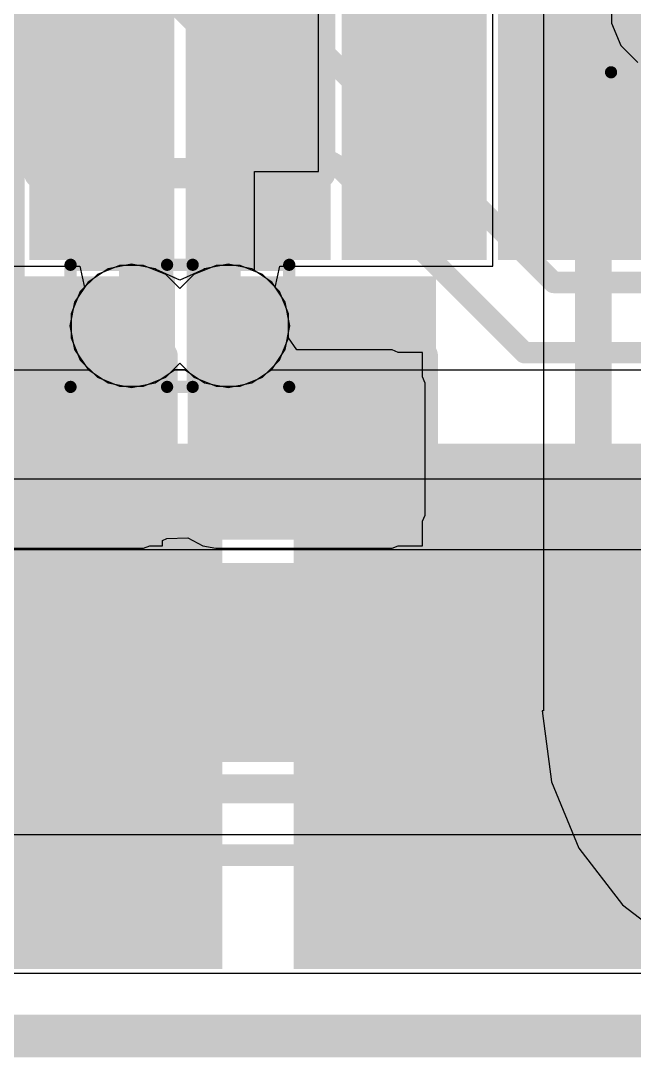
# Model space of a CAD drawing. Header units: inches. Extents: x -6 to 284, y -12 to 154.
# Drawn here: x 47.887 to 50.439, y -11.729 to -7.417 of the extents above; entities that cross this region are included whole.
import ezdxf

# ---------------------------------------------------------------- set-up
doc = ezdxf.new("R2010")
doc.units = ezdxf.units.IN
for name, color, linetype in [('Board Outline', 216, 'Continuous'), ('Bottom Layer', 5, 'Continuous'), ('Bottom Overlay', 54, 'Continuous'), ('Bottom Paste', 16, 'Continuous'), ('Bottom Solder', 6, 'Continuous'), ('Drill Drawing', 1, 'Continuous'), ('GND-1', 16, 'Continuous'), ('GND-2', 90, 'Continuous'), ('GND-3', 216, 'Continuous'), ('GND-4', 54, 'Continuous'), ('PWR-1', 156, 'Continuous'), ('PWR-2', 130, 'Continuous'), ('Signal L1', 76, 'Continuous'), ('Signal L2', 6, 'Continuous'), ('Top Layer', 1, 'Continuous'), ('Top Paste', 8, 'Continuous'), ('Top Solder', 216, 'Continuous'), ('Via Holes', 16, 'Continuous')]:
    doc.layers.add(name, color=color, linetype=linetype)

# ---------------------------------------------------------------- blocks, each defined once
blk = doc.blocks.new('0302_B_241')
at = {"layer": 'Bottom Layer'}
for points in [[(-0.4001, 0.45), (-0.1001, 0.45), (-0.1001, 0.15), (-0.4001, 0.15)], [(0.1001, 0.45), (0.4001, 0.45), (0.4001, 0.15), (0.1001, 0.15)], [(-0.4001, -0.15), (-0.1001, -0.15), (-0.1001, -0.45), (-0.4001, -0.45)], [(0.1001, -0.15), (0.4001, -0.15), (0.4001, -0.45), (0.1001, -0.45)]]:
    blk.add_hatch(color=5, dxfattribs=at).paths.add_polyline_path(points)
at = {"layer": 'Bottom Paste'}
for points in [[(-0.4001, 0.45), (-0.1001, 0.45), (-0.1001, 0.15), (-0.4001, 0.15)], [(0.1001, 0.45), (0.4001, 0.45), (0.4001, 0.15), (0.1001, 0.15)], [(-0.4001, -0.15), (-0.1001, -0.15), (-0.1001, -0.45), (-0.4001, -0.45)], [(0.1001, -0.15), (0.4001, -0.15), (0.4001, -0.45), (0.1001, -0.45)]]:
    blk.add_hatch(color=16, dxfattribs=at).paths.add_polyline_path(points)
at = {"layer": 'Bottom Solder'}
for points in [[(-0.4509, 0.5008), (-0.0493, 0.5008), (-0.0493, 0.0992), (-0.4509, 0.0992)], [(0.0493, 0.5008), (0.4509, 0.5008), (0.4509, 0.0992), (0.0493, 0.0992)], [(-0.4509, -0.0992), (-0.0493, -0.0992), (-0.0493, -0.5008), (-0.4509, -0.5008)], [(0.0493, -0.0992), (0.4509, -0.0992), (0.4509, -0.5008), (0.0493, -0.5008)]]:
    blk.add_hatch(color=6, dxfattribs=at).paths.add_polyline_path(points)
at = {"layer": 'Bottom Overlay'}
for points in [[(-0.5334, 0.5842, 0.127, 0.127, 0), (-0.5334, -0.5842, 0.127, 0.127, 0)], [(-0.5334, 0.5842, 0.127, 0.127, 0), (0.5334, 0.5842, 0.127, 0.127, 0)], [(0.5334, 0.5842, 0.127, 0.127, 0), (0.5334, -0.5842, 0.127, 0.127, 0)], [(0.7983, -0.2048, 0.127, 0.127, 0), (0.6713, -0.3318, 0.127, 0.127, 0)], [(0.7983, -0.2048, 0.127, 0.127, 0), (0.7983, -0.4588, 0.127, 0.127, 0)], [(0.6713, -0.3318, 0.127, 0.127, 0), (0.7983, -0.4588, 0.127, 0.127, 0)], [(-0.5334, -0.5842, 0.127, 0.127, 0), (0.5334, -0.5842, 0.127, 0.127, 0)]]:
    blk.add_lwpolyline(points, format="xyseb", dxfattribs=at)
for points in [[(-0.5651, 0.5842, 0.0635, 0.0635, 1), (-0.5016, 0.5842, 0.0635, 0.0635, 1)], [(-0.5651, 0.5842, 0.0635, 0.0635, 1), (-0.5016, 0.5842, 0.0635, 0.0635, 1)], [(0.5016, 0.5842, 0.0635, 0.0635, 1), (0.5651, 0.5842, 0.0635, 0.0635, 1)], [(0.5016, 0.5842, 0.0635, 0.0635, 1), (0.5651, 0.5842, 0.0635, 0.0635, 1)], [(0.7666, -0.2048, 0.0635, 0.0635, 1), (0.8301, -0.2048, 0.0635, 0.0635, 1)], [(0.7666, -0.2048, 0.0635, 0.0635, 1), (0.8301, -0.2048, 0.0635, 0.0635, 1)], [(0.6396, -0.3318, 0.0635, 0.0635, 1), (0.7031, -0.3318, 0.0635, 0.0635, 1)], [(0.6396, -0.3318, 0.0635, 0.0635, 1), (0.7031, -0.3318, 0.0635, 0.0635, 1)], [(0.7666, -0.4588, 0.0635, 0.0635, 1), (0.8301, -0.4588, 0.0635, 0.0635, 1)], [(0.7666, -0.4588, 0.0635, 0.0635, 1), (0.8301, -0.4588, 0.0635, 0.0635, 1)], [(-0.5651, -0.5842, 0.0635, 0.0635, 1), (-0.5016, -0.5842, 0.0635, 0.0635, 1)], [(-0.5651, -0.5842, 0.0635, 0.0635, 1), (-0.5016, -0.5842, 0.0635, 0.0635, 1)], [(0.5016, -0.5842, 0.0635, 0.0635, 1), (0.5651, -0.5842, 0.0635, 0.0635, 1)], [(0.5016, -0.5842, 0.0635, 0.0635, 1), (0.5651, -0.5842, 0.0635, 0.0635, 1)]]:
    blk.add_lwpolyline(points, format="xyseb", close=True, dxfattribs=at)
blk = doc.blocks.new('10118192_0001LF__249')
at = {"layer": 'Top Layer'}
for points in [[(-0.25, 0.3875), (-2.15, 0.3875), (-2.15, 2.2875), (-0.25, 2.2875)], [(2.15, 0.3875), (0.25, 0.3875), (0.25, 2.2875), (2.15, 2.2875)], [(-1.1, -2.0125), (-1.5, -2.0125), (-1.5, -0.6625), (-1.1, -0.6625)], [(-0.45, -2.0125), (-0.85, -2.0125), (-0.85, -0.6625), (-0.45, -0.6625)], [(0.2, -2.0125), (-0.2, -2.0125), (-0.2, -0.6625), (0.2, -0.6625)], [(0.85, -2.0125), (0.45, -2.0125), (0.45, -0.6625), (0.85, -0.6625)]]:
    blk.add_hatch(color=1, dxfattribs=at).paths.add_polyline_path(points)
at = {"layer": 'Top Paste'}
for points in [[(-0.25, 0.3875), (-2.15, 0.3875), (-2.15, 2.2875), (-0.25, 2.2875)], [(2.15, 0.3875), (0.25, 0.3875), (0.25, 2.2875), (2.15, 2.2875)], [(-1.1, -2.0125), (-1.5, -2.0125), (-1.5, -0.6625), (-1.1, -0.6625)], [(-0.45, -2.0125), (-0.85, -2.0125), (-0.85, -0.6625), (-0.45, -0.6625)], [(0.2, -2.0125), (-0.2, -2.0125), (-0.2, -0.6625), (0.2, -0.6625)], [(0.85, -2.0125), (0.45, -2.0125), (0.45, -0.6625), (0.85, -0.6625)]]:
    blk.add_hatch(color=8, dxfattribs=at).paths.add_polyline_path(points)
at = {"layer": 'Top Solder'}
for points in [[(-0.1484, 0.2859), (-2.2516, 0.2859), (-2.2516, 2.3891), (-0.1484, 2.3891)], [(2.2516, 0.2859), (0.1484, 0.2859), (0.1484, 2.3891), (2.2516, 2.3891)], [(-0.9984, -2.1141), (-1.6016, -2.1141), (-1.6016, -0.5609), (-0.9984, -0.5609)], [(-0.3484, -2.1141), (-0.9516, -2.1141), (-0.9516, -0.5609), (-0.3484, -0.5609)], [(0.3016, -2.1141), (-0.3016, -2.1141), (-0.3016, -0.5609), (0.3016, -0.5609)], [(0.9516, -2.1141), (0.3484, -2.1141), (0.3484, -0.5609), (0.9516, -0.5609)]]:
    blk.add_hatch(color=216, dxfattribs=at).paths.add_polyline_path(points)
blk = doc.blocks.new('DFN1006_2L__B_256')
at = {"layer": 'Bottom Layer'}
for points in [[(-0.7, 0.33), (-0.15, 0.33), (-0.15, -0.33), (-0.7, -0.33)], [(0.15, 0.33), (0.7, 0.33), (0.7, -0.33), (0.15, -0.33)]]:
    blk.add_hatch(color=5, dxfattribs=at).paths.add_polyline_path(points)
at = {"layer": 'Bottom Overlay'}
blk.add_hatch(color=54, dxfattribs=at).paths.add_polyline_path([(-1.1433, -0.5034), (-0.8131, -0.5034), (-0.8131, 0.5126), (-1.1433, 0.5126)])
at = {"layer": 'Bottom Paste'}
for points in [[(-0.7, 0.33), (-0.15, 0.33), (-0.15, -0.33), (-0.7, -0.33)], [(0.15, 0.33), (0.7, 0.33), (0.7, -0.33), (0.15, -0.33)]]:
    blk.add_hatch(color=16, dxfattribs=at).paths.add_polyline_path(points)
at = {"layer": 'Bottom Solder'}
for points in [[(-0.8016, 0.4316), (-0.0484, 0.4316), (-0.0484, -0.4316), (-0.8016, -0.4316)], [(0.0484, 0.4316), (0.8016, 0.4316), (0.8016, -0.4316), (0.0484, -0.4316)]]:
    blk.add_hatch(color=6, dxfattribs=at).paths.add_polyline_path(points)
at = {"layer": 'Bottom Overlay'}
for points in [[(-0.8128, -0.4572, 0.127, 0.127, 0), (-0.8128, 0.4572, 0.127, 0.127, 0)], [(0.8128, 0.4572, 0.127, 0.127, 0), (-0.8128, 0.4572, 0.127, 0.127, 0)], [(0.8128, -0.4572, 0.127, 0.127, 0), (0.8128, 0.4572, 0.127, 0.127, 0)], [(0.8128, -0.4572, 0.127, 0.127, 0), (-0.8128, -0.4572, 0.127, 0.127, 0)]]:
    blk.add_lwpolyline(points, format="xyseb", dxfattribs=at)
for points in [[(-0.8445, 0.4572, 0.0635, 0.0635, 1), (-0.781, 0.4572, 0.0635, 0.0635, 1)], [(-0.8445, 0.4572, 0.0635, 0.0635, 1), (-0.781, 0.4572, 0.0635, 0.0635, 1)], [(0.781, 0.4572, 0.0635, 0.0635, 1), (0.8446, 0.4572, 0.0635, 0.0635, 1)], [(0.781, 0.4572, 0.0635, 0.0635, 1), (0.8446, 0.4572, 0.0635, 0.0635, 1)], [(-0.8445, -0.4572, 0.0635, 0.0635, 1), (-0.781, -0.4572, 0.0635, 0.0635, 1)], [(-0.8445, -0.4572, 0.0635, 0.0635, 1), (-0.781, -0.4572, 0.0635, 0.0635, 1)], [(0.781, -0.4572, 0.0635, 0.0635, 1), (0.8446, -0.4572, 0.0635, 0.0635, 1)], [(0.781, -0.4572, 0.0635, 0.0635, 1), (0.8446, -0.4572, 0.0635, 0.0635, 1)]]:
    blk.add_lwpolyline(points, format="xyseb", close=True, dxfattribs=at)
blk = doc.blocks.new('DFN1006_2L__B_257')
at = {"layer": 'Bottom Layer'}
for points in [[(-0.7, 0.33), (-0.15, 0.33), (-0.15, -0.33), (-0.7, -0.33)], [(0.15, 0.33), (0.7, 0.33), (0.7, -0.33), (0.15, -0.33)]]:
    blk.add_hatch(color=5, dxfattribs=at).paths.add_polyline_path(points)
at = {"layer": 'Bottom Overlay'}
blk.add_hatch(color=54, dxfattribs=at).paths.add_polyline_path([(-1.1436, -0.5067), (-0.8134, -0.5067), (-0.8134, 0.5093), (-1.1436, 0.5093)])
at = {"layer": 'Bottom Paste'}
for points in [[(-0.7, 0.33), (-0.15, 0.33), (-0.15, -0.33), (-0.7, -0.33)], [(0.15, 0.33), (0.7, 0.33), (0.7, -0.33), (0.15, -0.33)]]:
    blk.add_hatch(color=16, dxfattribs=at).paths.add_polyline_path(points)
at = {"layer": 'Bottom Solder'}
for points in [[(-0.8016, 0.4316), (-0.0484, 0.4316), (-0.0484, -0.4316), (-0.8016, -0.4316)], [(0.0484, 0.4316), (0.8016, 0.4316), (0.8016, -0.4316), (0.0484, -0.4316)]]:
    blk.add_hatch(color=6, dxfattribs=at).paths.add_polyline_path(points)
at = {"layer": 'Bottom Overlay'}
for points in [[(-0.8128, -0.4572, 0.127, 0.127, 0), (-0.8128, 0.4572, 0.127, 0.127, 0)], [(0.8128, 0.4572, 0.127, 0.127, 0), (-0.8128, 0.4572, 0.127, 0.127, 0)], [(0.8128, -0.4572, 0.127, 0.127, 0), (0.8128, 0.4572, 0.127, 0.127, 0)], [(-0.8128, -0.4572, 0.127, 0.127, 0), (0.8128, -0.4572, 0.127, 0.127, 0)]]:
    blk.add_lwpolyline(points, format="xyseb", dxfattribs=at)
for points in [[(-0.8446, 0.4572, 0.0635, 0.0635, 1), (-0.781, 0.4572, 0.0635, 0.0635, 1)], [(-0.8446, 0.4572, 0.0635, 0.0635, 1), (-0.781, 0.4572, 0.0635, 0.0635, 1)], [(0.781, 0.4572, 0.0635, 0.0635, 1), (0.8446, 0.4572, 0.0635, 0.0635, 1)], [(0.781, 0.4572, 0.0635, 0.0635, 1), (0.8446, 0.4572, 0.0635, 0.0635, 1)], [(-0.8445, -0.4572, 0.0635, 0.0635, 1), (-0.781, -0.4572, 0.0635, 0.0635, 1)], [(-0.8445, -0.4572, 0.0635, 0.0635, 1), (-0.781, -0.4572, 0.0635, 0.0635, 1)], [(0.781, -0.4572, 0.0635, 0.0635, 1), (0.8445, -0.4572, 0.0635, 0.0635, 1)], [(0.781, -0.4572, 0.0635, 0.0635, 1), (0.8445, -0.4572, 0.0635, 0.0635, 1)]]:
    blk.add_lwpolyline(points, format="xyseb", close=True, dxfattribs=at)

msp = doc.modelspace()

# ---------------------------------------------------------------- hatches: boundary and pattern name
at = {"layer": 'Bottom Layer'}
for points in [[(44.7468, -7.8974), (47.904, -7.8974), (47.904, -7.2952), (44.7468, -7.2952)], [(46.2003, -8.7233), (47.904, -8.7233), (47.904, -7.2952), (46.2003, -7.2952)], [(47.6894, -9.474), (48.3982, -9.474), (48.3982, -8.924), (47.6894, -8.924)], [(48.6982, -9.474), (49.4319, -9.474), (49.4319, -8.924), (48.6982, -8.924)], [(47.6894, -10.324), (48.3982, -10.324), (48.3982, -9.774), (47.6894, -9.774)], [(48.6982, -10.324), (49.4319, -10.324), (49.4319, -9.774), (48.6982, -9.774)]]:
    msp.add_hatch(color=5, dxfattribs=at).paths.add_polyline_path(points)
h = msp.add_hatch(color=5, dxfattribs=at)
edge = h.paths.add_edge_path()
edge.add_arc((48.3482, -8.6861), 0.15, 0, 360)
h = msp.add_hatch(color=5, dxfattribs=at)
edge = h.paths.add_edge_path()
edge.add_arc((48.7498, -8.6861), 0.15, 0, 360)
at = {"layer": 'Bottom Solder'}
h = msp.add_hatch(color=6, dxfattribs=at)
edge = h.paths.add_edge_path()
edge.add_arc((50.5965, -7.3772), 0.2516, 0, 360)
at = {"layer": 'GND-1'}
h = msp.add_hatch(color=16, dxfattribs=at)
edge = h.paths.add_edge_path()
edge.add_arc((48.3482, -8.6861), 0.15, 0, 360)
h = msp.add_hatch(color=16, dxfattribs=at)
edge = h.paths.add_edge_path()
edge.add_arc((48.7498, -8.6861), 0.15, 0, 360)
at = {"layer": 'GND-2'}
h = msp.add_hatch(color=90, dxfattribs=at)
edge = h.paths.add_edge_path()
edge.add_arc((48.3482, -8.6861), 0.15, 0, 360)
h = msp.add_hatch(color=90, dxfattribs=at)
edge = h.paths.add_edge_path()
edge.add_arc((48.7498, -8.6861), 0.15, 0, 360)
at = {"layer": 'GND-3'}
h = msp.add_hatch(color=216, dxfattribs=at)
edge = h.paths.add_edge_path()
edge.add_arc((48.3482, -8.6861), 0.15, 0, 360)
h = msp.add_hatch(color=216, dxfattribs=at)
edge = h.paths.add_edge_path()
edge.add_arc((48.7498, -8.6861), 0.15, 0, 360)
at = {"layer": 'GND-4'}
h = msp.add_hatch(color=54, dxfattribs=at)
edge = h.paths.add_edge_path()
edge.add_arc((48.3482, -8.6861), 0.15, 0, 360)
h = msp.add_hatch(color=54, dxfattribs=at)
edge = h.paths.add_edge_path()
edge.add_arc((48.7498, -8.6861), 0.15, 0, 360)
at = {"layer": 'PWR-1'}
h = msp.add_hatch(color=156, dxfattribs=at)
edge = h.paths.add_edge_path()
edge.add_arc((48.3482, -8.6861), 0.15, 0, 360)
h = msp.add_hatch(color=156, dxfattribs=at)
edge = h.paths.add_edge_path()
edge.add_arc((48.7498, -8.6861), 0.15, 0, 360)
at = {"layer": 'PWR-2'}
h = msp.add_hatch(color=130, dxfattribs=at)
edge = h.paths.add_edge_path()
edge.add_arc((48.3482, -8.6861), 0.15, 0, 360)
h = msp.add_hatch(color=130, dxfattribs=at)
edge = h.paths.add_edge_path()
edge.add_arc((48.7498, -8.6861), 0.15, 0, 360)
at = {"layer": 'Signal L1'}
h = msp.add_hatch(color=76, dxfattribs=at)
edge = h.paths.add_edge_path()
edge.add_arc((48.3482, -8.6861), 0.15, 0, 360)
h = msp.add_hatch(color=76, dxfattribs=at)
edge = h.paths.add_edge_path()
edge.add_arc((48.7498, -8.6861), 0.15, 0, 360)
at = {"layer": 'Signal L2'}
h = msp.add_hatch(color=6, dxfattribs=at)
edge = h.paths.add_edge_path()
edge.add_arc((48.3482, -8.6861), 0.15, 0, 360)
h = msp.add_hatch(color=6, dxfattribs=at)
edge = h.paths.add_edge_path()
edge.add_arc((48.7498, -8.6861), 0.15, 0, 360)
at = {"layer": 'Top Layer'}
h = msp.add_hatch(color=1, dxfattribs=at)
edge = h.paths.add_edge_path()
edge.add_arc((48.3482, -8.6861), 0.15, 0, 360)
h = msp.add_hatch(color=1, dxfattribs=at)
edge = h.paths.add_edge_path()
edge.add_arc((48.7498, -8.6861), 0.15, 0, 360)
at = {"layer": 'Via Holes'}
h = msp.add_hatch(color=7, dxfattribs=at)
edge = h.paths.add_edge_path()
edge.add_arc((48.3482, -8.6861), 0.075, 0, 360)
h = msp.add_hatch(color=7, dxfattribs=at)
edge = h.paths.add_edge_path()
edge.add_arc((48.7498, -8.6861), 0.075, 0, 360)

# ---------------------------------------------------------------- linework, layer by layer
at = {"layer": 'Board Outline'}
msp.add_lwpolyline([(12.0364, -11.6401, 0.1778, 0.1778, 0), (75.4223, -11.6401, 0.1778, 0.1778, 0)], format="xyseb", dxfattribs=at)
at = {"layer": 'Bottom Layer'}
for p, q in [((49.1252, -8.0445), (49.1252, -6.9904)), ((50.0615, -7.1735), (50.0615, -10.2876)), ((48.8591, -8.459), (48.8591, -8.0445)), ((48.8591, -8.0445), (49.1252, -8.0445)), ((48.8924, -8.4728), (48.8591, -8.459)), ((48.9631, -8.5436), (48.8924, -8.4728)), ((49.0014, -8.636), (48.9631, -8.5436)), ((49.0014, -8.7361), (49.0014, -8.636)), ((49.0351, -8.7865), (49.0014, -8.7361)), ((49.4319, -8.7865), (49.0351, -8.7865)), ((49.4572, -8.797), (49.4319, -8.7865)), ((49.5589, -8.797), (49.4572, -8.797)), ((49.5589, -8.8987), (49.5589, -8.797)), ((49.5694, -8.924), (49.5589, -8.8987)), ((49.5694, -9.474), (49.5694, -8.924)), ((49.5589, -9.4992), (49.5694, -9.474)), ((49.5589, -9.601), (49.5589, -9.4992)), ((48.4764, -9.579), (48.4954, -9.5712)), ((48.4954, -9.5712), (48.5822, -9.5674)), ((48.5822, -9.5674), (48.6449, -9.601)), ((47.6894, -9.6114), (48.3982, -9.6114)), ((48.3982, -9.6114), (48.4235, -9.601)), ((48.4235, -9.601), (48.4764, -9.601)), ((48.4764, -9.601), (48.4764, -9.579)), ((48.6449, -9.601), (48.6449, -9.601)), ((48.6449, -9.601), (48.6982, -9.6114)), ((48.6982, -9.6114), (49.4319, -9.6114)), ((49.4319, -9.6114), (49.4572, -9.601)), ((49.4572, -9.601), (49.5589, -9.601)), ((50.0615, -10.2876), (50.0557, -10.2876)), ((50.0557, -10.2876), (50.0946, -10.5833)), ((50.0946, -10.5833), (50.2088, -10.8589)), ((50.2088, -10.8589), (50.3903, -11.0955)), ((50.3903, -11.0955), (50.627, -11.277)), ((50.6505, -11.3812), (46.1973, -11.3812))]:
    msp.add_line(p, q, dxfattribs=at)
for points in [[(50.2687, -10.2876, 0.1524, 0.1524, 0), (50.2687, -7.0248, 0.1524, 0.1524, 0)], [(48.2482, -7.7675, 0.1041, 0.1041, -0.414214), (48.4199, -7.9393, 0.1041, 0.1041, 0)], [(48.6765, -7.9393, 0.1041, 0.1041, -0.414214), (48.8482, -7.7675, 0.1041, 0.1041, 0)], [(48.4199, -8.6144, 0.1041, 0.1041, 0), (48.4199, -7.9393, 0.1041, 0.1041, 0)], [(48.6765, -8.6127, 0.1041, 0.1041, 0), (48.6765, -7.9393, 0.1041, 0.1041, 0)], [(48.4199, -8.6144, 0.1041, 0.1041, -0.414214), (48.3482, -8.6861, 0.1041, 0.1041, 0)], [(48.7498, -8.6861, 0.1041, 0.1041, -0.414214), (48.6765, -8.6127, 0.1041, 0.1041, 0)], [(48.3482, -8.6861, 0.1041, 0.1041, -0.414214), (48.4208, -8.7586, 0.1041, 0.1041, 0)], [(48.6773, -8.7586, 0.1041, 0.1041, -0.414214), (48.7498, -8.6861, 0.1041, 0.1041, 0)], [(48.4208, -8.924, 0.1041, 0.1041, 0), (48.4208, -8.7586, 0.1041, 0.1041, 0)], [(48.6773, -8.924, 0.1041, 0.1041, 0), (48.6773, -8.7586, 0.1041, 0.1041, 0)], [(48.4208, -8.924, 0.1041, 0.1041, -0.414214), (48.1458, -9.199, 0.1041, 0.1041, 0)], [(48.9523, -9.199, 0.1041, 0.1041, -0.414214), (48.6773, -8.924, 0.1041, 0.1041, 0)], [(48.0194, -9.199, 0.1041, 0.1041, 0), (48.1458, -9.199, 0.1041, 0.1041, 0)], [(48.9523, -9.199, 0.1041, 0.1041, 0), (49.1019, -9.199, 0.1041, 0.1041, 0)], [(45.783, -9.9423, 0.254, 0.254, 0), (47.9128, -9.9423, 0.254, 0.254, 0)], [(47.9128, -9.9423, 0.254, 0.254, 0), (48.0194, -10.049, 0.254, 0.254, 0)], [(48.0194, -10.049, 0.254, 0.254, 0), (49.1019, -10.049, 0.254, 0.254, 0)], [(51.1982, -11.2171, 0.1524, 0.1524, -0.414214), (50.2687, -10.2876, 0.1524, 0.1524, 0)]]:
    msp.add_lwpolyline(points, format="xyseb", dxfattribs=at)
for points in [[(48.2222, -7.7675, 0.0521, 0.0521, 1), (48.2743, -7.7675, 0.0521, 0.0521, 1)], [(48.8222, -7.7675, 0.0521, 0.0521, 1), (48.8742, -7.7675, 0.0521, 0.0521, 1)], [(48.3939, -7.9393, 0.0521, 0.0521, 1), (48.446, -7.9393, 0.0521, 0.0521, 1)], [(48.3939, -7.9393, 0.0521, 0.0521, 1), (48.446, -7.9393, 0.0521, 0.0521, 1)], [(48.6504, -7.9393, 0.0521, 0.0521, 1), (48.7025, -7.9393, 0.0521, 0.0521, 1)], [(48.6504, -7.9393, 0.0521, 0.0521, 1), (48.7025, -7.9393, 0.0521, 0.0521, 1)], [(48.3939, -8.6144, 0.0521, 0.0521, 1), (48.446, -8.6144, 0.0521, 0.0521, 1)], [(48.3939, -8.6144, 0.0521, 0.0521, 1), (48.446, -8.6144, 0.0521, 0.0521, 1)], [(48.6504, -8.6127, 0.0521, 0.0521, 1), (48.7025, -8.6127, 0.0521, 0.0521, 1)], [(48.6504, -8.6127, 0.0521, 0.0521, 1), (48.7025, -8.6127, 0.0521, 0.0521, 1)], [(48.3222, -8.6861, 0.0521, 0.0521, 1), (48.3743, -8.6861, 0.0521, 0.0521, 1)], [(48.3222, -8.6861, 0.0521, 0.0521, 1), (48.3743, -8.6861, 0.0521, 0.0521, 1)], [(48.7238, -8.6861, 0.0521, 0.0521, 1), (48.7759, -8.6861, 0.0521, 0.0521, 1)], [(48.7238, -8.6861, 0.0521, 0.0521, 1), (48.7759, -8.6861, 0.0521, 0.0521, 1)], [(48.3947, -8.7586, 0.0521, 0.0521, 1), (48.4468, -8.7586, 0.0521, 0.0521, 1)], [(48.3947, -8.7586, 0.0521, 0.0521, 1), (48.4468, -8.7586, 0.0521, 0.0521, 1)], [(48.6513, -8.7586, 0.0521, 0.0521, 1), (48.7033, -8.7586, 0.0521, 0.0521, 1)], [(48.6513, -8.7586, 0.0521, 0.0521, 1), (48.7033, -8.7586, 0.0521, 0.0521, 1)], [(48.3947, -8.924, 0.0521, 0.0521, 1), (48.4468, -8.924, 0.0521, 0.0521, 1)], [(48.3947, -8.924, 0.0521, 0.0521, 1), (48.4468, -8.924, 0.0521, 0.0521, 1)], [(48.6513, -8.924, 0.0521, 0.0521, 1), (48.7033, -8.924, 0.0521, 0.0521, 1)], [(48.6513, -8.924, 0.0521, 0.0521, 1), (48.7033, -8.924, 0.0521, 0.0521, 1)], [(47.9934, -9.199, 0.0521, 0.0521, 1), (48.0455, -9.199, 0.0521, 0.0521, 1)], [(48.1197, -9.199, 0.0521, 0.0521, 1), (48.1718, -9.199, 0.0521, 0.0521, 1)], [(48.1197, -9.199, 0.0521, 0.0521, 1), (48.1718, -9.199, 0.0521, 0.0521, 1)], [(48.9263, -9.199, 0.0521, 0.0521, 1), (48.9784, -9.199, 0.0521, 0.0521, 1)], [(48.9263, -9.199, 0.0521, 0.0521, 1), (48.9784, -9.199, 0.0521, 0.0521, 1)], [(49.0759, -9.199, 0.0521, 0.0521, 1), (49.128, -9.199, 0.0521, 0.0521, 1)], [(47.8493, -9.9423, 0.127, 0.127, 1), (47.9763, -9.9423, 0.127, 0.127, 1)], [(47.8493, -9.9423, 0.127, 0.127, 1), (47.9763, -9.9423, 0.127, 0.127, 1)], [(47.9559, -10.049, 0.127, 0.127, 1), (48.0829, -10.049, 0.127, 0.127, 1)], [(47.9559, -10.049, 0.127, 0.127, 1), (48.0829, -10.049, 0.127, 0.127, 1)], [(49.0384, -10.049, 0.127, 0.127, 1), (49.1654, -10.049, 0.127, 0.127, 1)], [(50.2306, -10.2876, 0.0762, 0.0762, 1), (50.3068, -10.2876, 0.0762, 0.0762, 1)], [(50.2306, -10.2876, 0.0762, 0.0762, 1), (50.3068, -10.2876, 0.0762, 0.0762, 1)]]:
    msp.add_lwpolyline(points, format="xyseb", close=True, dxfattribs=at)
at = {"layer": 'Drill Drawing'}
for points in [[(50.3425, -7.6312, 0.0508, 0.0508, 0), (50.3425, -7.1232, 0.0508, 0.0508, 0)], [(50.3425, -7.6312, 0.0508, 0.0508, 0), (50.8505, -7.6312, 0.0508, 0.0508, 0)], [(48.0942, -8.4321, 0.0508, 0.0508, 0), (48.6022, -8.4321, 0.0508, 0.0508, 0)], [(48.0942, -8.9401, 0.0508, 0.0508, 0), (48.0942, -8.4321, 0.0508, 0.0508, 0)], [(48.4958, -8.4321, 0.0508, 0.0508, 0), (49.0038, -8.4321, 0.0508, 0.0508, 0)], [(48.4958, -8.9401, 0.0508, 0.0508, 0), (48.4958, -8.4321, 0.0508, 0.0508, 0)], [(48.6022, -8.9401, 0.0508, 0.0508, 0), (48.6022, -8.4321, 0.0508, 0.0508, 0)], [(49.0038, -8.9401, 0.0508, 0.0508, 0), (49.0038, -8.4321, 0.0508, 0.0508, 0)], [(48.0942, -8.9401, 0.0508, 0.0508, 0), (48.6022, -8.9401, 0.0508, 0.0508, 0)], [(48.4958, -8.9401, 0.0508, 0.0508, 0), (49.0038, -8.9401, 0.0508, 0.0508, 0)]]:
    msp.add_lwpolyline(points, format="xyseb", dxfattribs=at)
for points in [[(50.3298, -7.6312, 0.0254, 0.0254, 1), (50.3552, -7.6312, 0.0254, 0.0254, 1)], [(50.3298, -7.6312, 0.0254, 0.0254, 1), (50.3552, -7.6312, 0.0254, 0.0254, 1)], [(48.0815, -8.4321, 0.0254, 0.0254, 1), (48.1069, -8.4321, 0.0254, 0.0254, 1)], [(48.0815, -8.4321, 0.0254, 0.0254, 1), (48.1069, -8.4321, 0.0254, 0.0254, 1)], [(48.4831, -8.4321, 0.0254, 0.0254, 1), (48.5085, -8.4321, 0.0254, 0.0254, 1)], [(48.4831, -8.4321, 0.0254, 0.0254, 1), (48.5085, -8.4321, 0.0254, 0.0254, 1)], [(48.5895, -8.4321, 0.0254, 0.0254, 1), (48.6149, -8.4321, 0.0254, 0.0254, 1)], [(48.5895, -8.4321, 0.0254, 0.0254, 1), (48.6149, -8.4321, 0.0254, 0.0254, 1)], [(48.9911, -8.4321, 0.0254, 0.0254, 1), (49.0165, -8.4321, 0.0254, 0.0254, 1)], [(48.9911, -8.4321, 0.0254, 0.0254, 1), (49.0165, -8.4321, 0.0254, 0.0254, 1)], [(48.0815, -8.9401, 0.0254, 0.0254, 1), (48.1069, -8.9401, 0.0254, 0.0254, 1)], [(48.0815, -8.9401, 0.0254, 0.0254, 1), (48.1069, -8.9401, 0.0254, 0.0254, 1)], [(48.4831, -8.9401, 0.0254, 0.0254, 1), (48.5085, -8.9401, 0.0254, 0.0254, 1)], [(48.4831, -8.9401, 0.0254, 0.0254, 1), (48.5085, -8.9401, 0.0254, 0.0254, 1)], [(48.5895, -8.9401, 0.0254, 0.0254, 1), (48.6149, -8.9401, 0.0254, 0.0254, 1)], [(48.5895, -8.9401, 0.0254, 0.0254, 1), (48.6149, -8.9401, 0.0254, 0.0254, 1)], [(48.9911, -8.9401, 0.0254, 0.0254, 1), (49.0165, -8.9401, 0.0254, 0.0254, 1)], [(48.9911, -8.9401, 0.0254, 0.0254, 1), (49.0165, -8.9401, 0.0254, 0.0254, 1)]]:
    msp.add_lwpolyline(points, format="xyseb", close=True, dxfattribs=at)
at = {"layer": 'GND-1'}
for p, q in [((48.2982, -8.4345), (48.2057, -8.4728)), ((48.3983, -8.4345), (48.2982, -8.4345)), ((48.4908, -8.4728), (48.3983, -8.4345)), ((48.6998, -8.4345), (48.6073, -8.4728)), ((48.7999, -8.4345), (48.6998, -8.4345)), ((48.8924, -8.4728), (48.7999, -8.4345)), ((48.2057, -8.4728), (48.1349, -8.5436)), ((48.549, -8.5311), (48.4908, -8.4728)), ((48.6073, -8.4728), (48.549, -8.5311)), ((48.9631, -8.5436), (48.8924, -8.4728)), ((48.1349, -8.5436), (48.0966, -8.636)), ((49.0014, -8.636), (48.9631, -8.5436)), ((48.0966, -8.636), (48.0966, -8.7361)), ((49.0014, -8.7361), (49.0014, -8.636)), ((48.0966, -8.7361), (48.1349, -8.8286)), ((48.9631, -8.8286), (49.0014, -8.7361)), ((48.1349, -8.8286), (48.2057, -8.8994)), ((48.8924, -8.8994), (48.9631, -8.8286)), ((48.4908, -8.8994), (48.549, -8.8411)), ((48.549, -8.8411), (48.6073, -8.8994)), ((48.2057, -8.8994), (48.2982, -8.9377)), ((48.3983, -8.9377), (48.4908, -8.8994)), ((48.6073, -8.8994), (48.6998, -8.9377)), ((48.7999, -8.9377), (48.8924, -8.8994)), ((48.2982, -8.9377), (48.3983, -8.9377)), ((48.6998, -8.9377), (48.7999, -8.9377)), ((65.2074, -11.3812), (43.7595, -11.3812))]:
    msp.add_line(p, q, dxfattribs=at)
at = {"layer": 'GND-2'}
for p, q in [((48.2982, -8.4345), (48.2057, -8.4728)), ((48.3983, -8.4345), (48.2982, -8.4345)), ((48.4908, -8.4728), (48.3983, -8.4345)), ((48.6998, -8.4345), (48.6073, -8.4728)), ((48.7999, -8.4345), (48.6998, -8.4345)), ((48.8924, -8.4728), (48.7999, -8.4345)), ((48.2057, -8.4728), (48.1349, -8.5436)), ((48.549, -8.5311), (48.4908, -8.4728)), ((48.6073, -8.4728), (48.549, -8.5311)), ((48.9631, -8.5436), (48.8924, -8.4728)), ((48.1349, -8.5436), (48.0966, -8.636)), ((49.0014, -8.636), (48.9631, -8.5436)), ((48.0966, -8.636), (48.0966, -8.7361)), ((49.0014, -8.7361), (49.0014, -8.636)), ((48.0966, -8.7361), (48.1349, -8.8286)), ((48.9631, -8.8286), (49.0014, -8.7361)), ((48.1349, -8.8286), (48.2057, -8.8994)), ((48.8924, -8.8994), (48.9631, -8.8286)), ((48.4908, -8.8994), (48.549, -8.8411)), ((48.549, -8.8411), (48.6073, -8.8994)), ((48.2057, -8.8994), (48.2982, -8.9377)), ((48.3983, -8.9377), (48.4908, -8.8994)), ((48.6073, -8.8994), (48.6998, -8.9377)), ((48.7999, -8.9377), (48.8924, -8.8994)), ((48.2982, -8.9377), (48.3983, -8.9377)), ((48.6998, -8.9377), (48.7999, -8.9377)), ((65.2074, -11.3812), (43.7595, -11.3812))]:
    msp.add_line(p, q, dxfattribs=at)
at = {"layer": 'GND-3'}
for p, q in [((48.2982, -8.4345), (48.2057, -8.4728)), ((48.3983, -8.4345), (48.2982, -8.4345)), ((48.4908, -8.4728), (48.3983, -8.4345)), ((48.6998, -8.4345), (48.6073, -8.4728)), ((48.7999, -8.4345), (48.6998, -8.4345)), ((48.8924, -8.4728), (48.7999, -8.4345)), ((48.2057, -8.4728), (48.1349, -8.5436)), ((48.549, -8.5311), (48.4908, -8.4728)), ((48.6073, -8.4728), (48.549, -8.5311)), ((48.9631, -8.5436), (48.8924, -8.4728)), ((48.1349, -8.5436), (48.0966, -8.636)), ((49.0014, -8.636), (48.9631, -8.5436)), ((48.0966, -8.636), (48.0966, -8.7361)), ((49.0014, -8.7361), (49.0014, -8.636)), ((48.0966, -8.7361), (48.1349, -8.8286)), ((48.9631, -8.8286), (49.0014, -8.7361)), ((48.1349, -8.8286), (48.2057, -8.8994)), ((48.8924, -8.8994), (48.9631, -8.8286)), ((48.4908, -8.8994), (48.549, -8.8411)), ((48.549, -8.8411), (48.6073, -8.8994)), ((48.2057, -8.8994), (48.2982, -8.9377)), ((48.3983, -8.9377), (48.4908, -8.8994)), ((48.6073, -8.8994), (48.6998, -8.9377)), ((48.7999, -8.9377), (48.8924, -8.8994)), ((48.2982, -8.9377), (48.3983, -8.9377)), ((48.6998, -8.9377), (48.7999, -8.9377)), ((65.2074, -11.3812), (43.7595, -11.3812))]:
    msp.add_line(p, q, dxfattribs=at)
at = {"layer": 'GND-4'}
for p, q in [((50.3449, -7.3586), (50.3449, -7.4273)), ((50.3449, -7.4273), (50.3832, -7.5198)), ((50.3832, -7.5198), (50.454, -7.5905)), ((48.2982, -8.4345), (48.2057, -8.4728)), ((48.3983, -8.4345), (48.2982, -8.4345)), ((48.4908, -8.4728), (48.3983, -8.4345)), ((48.6998, -8.4345), (48.6073, -8.4728)), ((48.7999, -8.4345), (48.6998, -8.4345)), ((48.8924, -8.4728), (48.7999, -8.4345)), ((48.2057, -8.4728), (48.1349, -8.5436)), ((48.549, -8.5311), (48.4908, -8.4728)), ((48.6073, -8.4728), (48.549, -8.5311)), ((48.9631, -8.5436), (48.8924, -8.4728)), ((48.1349, -8.5436), (48.0966, -8.636)), ((49.0014, -8.636), (48.9631, -8.5436)), ((48.0966, -8.636), (48.0966, -8.7361)), ((49.0014, -8.7361), (49.0014, -8.636)), ((48.0966, -8.7361), (48.1349, -8.8286)), ((48.9631, -8.8286), (49.0014, -8.7361)), ((48.1349, -8.8286), (48.2057, -8.8994)), ((48.8924, -8.8994), (48.9631, -8.8286)), ((48.4908, -8.8994), (48.549, -8.8411)), ((48.549, -8.8411), (48.6073, -8.8994)), ((48.2057, -8.8994), (48.2982, -8.9377)), ((48.3983, -8.9377), (48.4908, -8.8994)), ((48.6073, -8.8994), (48.6998, -8.9377)), ((48.7999, -8.9377), (48.8924, -8.8994)), ((48.2982, -8.9377), (48.3983, -8.9377)), ((48.6998, -8.9377), (48.7999, -8.9377)), ((65.2074, -11.3812), (43.7595, -11.3812))]:
    msp.add_line(p, q, dxfattribs=at)
at = {"layer": 'PWR-1'}
for p, q in [((48.2501, -8.4491), (48.1668, -8.5047)), ((48.3482, -8.4296), (48.2501, -8.4491)), ((48.4464, -8.4491), (48.3482, -8.4296)), ((48.4509, -8.4521), (48.4464, -8.4491)), ((48.549, -8.496), (48.4509, -8.4521)), ((48.6472, -8.4521), (48.549, -8.496)), ((48.6517, -8.4491), (48.6472, -8.4521)), ((48.7498, -8.4296), (48.6517, -8.4491)), ((48.848, -8.4491), (48.7498, -8.4296)), ((48.9312, -8.5047), (48.848, -8.4491)), ((48.1668, -8.5047), (48.1112, -8.5879)), ((48.9868, -8.5879), (48.9312, -8.5047)), ((48.1112, -8.5879), (48.0917, -8.6861)), ((49.0064, -8.6861), (48.9868, -8.5879)), ((48.0917, -8.6861), (48.1112, -8.7843)), ((48.9868, -8.7843), (49.0064, -8.6861)), ((48.1112, -8.7843), (48.1668, -8.8675)), ((48.9312, -8.8675), (48.9868, -8.7843)), ((48.1668, -8.8675), (48.2501, -8.9231)), ((48.4464, -8.9231), (48.5296, -8.8675)), ((48.5296, -8.8675), (48.5684, -8.8675)), ((48.5684, -8.8675), (48.6517, -8.9231)), ((48.848, -8.9231), (48.9312, -8.8675)), ((48.2501, -8.9231), (48.3482, -8.9426)), ((48.3482, -8.9426), (48.4464, -8.9231)), ((48.6517, -8.9231), (48.7498, -8.9426)), ((48.7498, -8.9426), (48.848, -8.9231)), ((60.7031, -9.3243), (38.7523, -9.3245)), ((38.5865, -9.6165), (60.9872, -9.6165)), ((65.2074, -11.3812), (36.4979, -11.3812))]:
    msp.add_line(p, q, dxfattribs=at)
at = {"layer": 'PWR-2'}
for p, q in [((43.0824, -8.8689), (48.1752, -8.8689)), ((48.1752, -8.8689), (48.2057, -8.8994)), ((48.4908, -8.8994), (48.5213, -8.8689)), ((48.5213, -8.8689), (48.5768, -8.8689)), ((48.5768, -8.8689), (48.6073, -8.8994)), ((48.8924, -8.8994), (48.9229, -8.8689)), ((48.9229, -8.8689), (61.2031, -8.8689)), ((48.2057, -8.8994), (48.2982, -8.9377)), ((48.3983, -8.9377), (48.4908, -8.8994)), ((48.6073, -8.8994), (48.6998, -8.9377)), ((48.7999, -8.9377), (48.8924, -8.8994)), ((48.2982, -8.9377), (48.3983, -8.9377)), ((48.6998, -8.9377), (48.7999, -8.9377)), ((65.2074, -11.3812), (43.7595, -11.3812))]:
    msp.add_line(p, q, dxfattribs=at)
at = {"layer": 'Signal L1'}
for p, q in [((43.9996, -10.8029), (72.0854, -10.8029)), ((65.2074, -11.3812), (43.7595, -11.3812))]:
    msp.add_line(p, q, dxfattribs=at)
for points in [[(39.233, -10.2367, 0.0889, 0.0889, 0), (68.0375, -10.2367, 0.0889, 0.0889, 0)], [(39.1182, -10.4287, 0.0889, 0.0889, 0), (68.6821, -10.4287, 0.0889, 0.0889, 0)], [(39.0177, -10.6281, 0.0889, 0.0889, 0), (72.0854, -10.6281, 0.0889, 0.0889, 0)]]:
    msp.add_lwpolyline(points, format="xyseb", dxfattribs=at)
at = {"layer": 'Signal L2'}
for points in [[(48.692, -7.0939, 0.0889, 0.0889, 0), (50.1037, -8.5057, 0.0889, 0.0889, 0)], [(48.5452, -7.3602, 0.0889, 0.0889, 0), (48.8044, -7.6195, 0.0889, 0.0889, 0)], [(48.8044, -7.6195, 0.0889, 0.0889, -0.411184), (48.8055, -7.825, 0.0889, 0.0889, 0)], [(48.7677, -7.8635, 0.0889, 0.0889, 0), (48.8055, -7.825, 0.0889, 0.0889, 0)], [(48.7699, -8.0701, 0.0889, 0.0889, -0.41421), (48.7677, -7.8635, 0.0889, 0.0889, 0)], [(49.01, -8.0337, 0.0889, 0.0889, -0.417242), (49.2176, -8.0326, 0.0889, 0.0889, 0)], [(48.9764, -8.0679, 0.0889, 0.0889, 0), (49.01, -8.0337, 0.0889, 0.0889, 0)], [(49.01, -8.0337, 0.0889, 0.0889, 0), (49.01, -8.0337, 0.0889, 0.0889, 0)], [(49.2176, -8.0326, 0.0889, 0.0889, 0), (49.4684, -8.2834, 0.0889, 0.0889, 0)], [(48.9764, -8.0679, 0.0889, 0.0889, -0.41421), (48.7699, -8.0701, 0.0889, 0.0889, 0)], [(49.4684, -8.2834, 0.0889, 0.0889, 0), (49.4998, -8.3148, 0.0889, 0.0889, 0)], [(49.4998, -8.3148, 0.0889, 0.0889, 0), (49.9827, -8.7978, 0.0889, 0.0889, 0)], [(50.1037, -8.5057, 0.0889, 0.0889, 0), (63.9049, -8.5057, 0.0889, 0.0889, 0)], [(49.9827, -8.7978, 0.0889, 0.0889, 0), (64.0259, -8.7978, 0.0889, 0.0889, 0)], [(47.4211, -9.2203, 0.0889, 0.0889, 0), (64.1588, -9.2203, 0.0889, 0.0889, 0)], [(47.3001, -9.5124, 0.0889, 0.0889, 0), (64.2798, -9.5124, 0.0889, 0.0889, 0)], [(47.0244, -9.9528, 0.0889, 0.0889, 0), (65.5542, -9.9528, 0.0889, 0.0889, 0)], [(46.9034, -10.2449, 0.0889, 0.0889, 0), (73.1441, -10.2449, 0.0889, 0.0889, 0)], [(46.4369, -10.5962, 0.0889, 0.0889, 0), (73.2703, -10.5962, 0.0889, 0.0889, 0)], [(46.3159, -10.8883, 0.0889, 0.0889, 0), (73.3912, -10.8883, 0.0889, 0.0889, 0)]]:
    msp.add_lwpolyline(points, format="xyseb", dxfattribs=at)
for points in [[(48.7822, -7.6195, 0.0445, 0.0445, 1), (48.8267, -7.6195, 0.0445, 0.0445, 1)], [(48.7822, -7.6195, 0.0445, 0.0445, 1), (48.8267, -7.6195, 0.0445, 0.0445, 1)], [(48.7833, -7.825, 0.0445, 0.0445, 1), (48.8277, -7.825, 0.0445, 0.0445, 1)], [(48.7833, -7.825, 0.0445, 0.0445, 1), (48.8277, -7.825, 0.0445, 0.0445, 1)], [(48.7455, -7.8635, 0.0445, 0.0445, 1), (48.79, -7.8635, 0.0445, 0.0445, 1)], [(48.7455, -7.8635, 0.0445, 0.0445, 1), (48.79, -7.8635, 0.0445, 0.0445, 1)], [(48.9877, -8.0337, 0.0445, 0.0445, 1), (49.0322, -8.0337, 0.0445, 0.0445, 1)], [(48.9877, -8.0337, 0.0445, 0.0445, 1), (49.0322, -8.0337, 0.0445, 0.0445, 1)], [(48.9877, -8.0337, 0.0445, 0.0445, 1), (49.0322, -8.0337, 0.0445, 0.0445, 1)], [(48.9877, -8.0337, 0.0445, 0.0445, 1), (49.0322, -8.0337, 0.0445, 0.0445, 1)], [(49.1953, -8.0326, 0.0445, 0.0445, 1), (49.2398, -8.0326, 0.0445, 0.0445, 1)], [(49.1953, -8.0326, 0.0445, 0.0445, 1), (49.2398, -8.0326, 0.0445, 0.0445, 1)], [(48.7476, -8.0701, 0.0445, 0.0445, 1), (48.7921, -8.0701, 0.0445, 0.0445, 1)], [(48.7476, -8.0701, 0.0445, 0.0445, 1), (48.7921, -8.0701, 0.0445, 0.0445, 1)], [(48.9542, -8.0679, 0.0445, 0.0445, 1), (48.9986, -8.0679, 0.0445, 0.0445, 1)], [(48.9542, -8.0679, 0.0445, 0.0445, 1), (48.9986, -8.0679, 0.0445, 0.0445, 1)], [(49.4461, -8.2834, 0.0445, 0.0445, 1), (49.4906, -8.2834, 0.0445, 0.0445, 1)], [(49.4461, -8.2834, 0.0445, 0.0445, 1), (49.4906, -8.2834, 0.0445, 0.0445, 1)], [(49.4776, -8.3148, 0.0445, 0.0445, 1), (49.522, -8.3148, 0.0445, 0.0445, 1)], [(49.4776, -8.3148, 0.0445, 0.0445, 1), (49.522, -8.3148, 0.0445, 0.0445, 1)], [(50.0815, -8.5057, 0.0445, 0.0445, 1), (50.126, -8.5057, 0.0445, 0.0445, 1)], [(50.0815, -8.5057, 0.0445, 0.0445, 1), (50.126, -8.5057, 0.0445, 0.0445, 1)], [(49.9605, -8.7978, 0.0445, 0.0445, 1), (50.005, -8.7978, 0.0445, 0.0445, 1)], [(49.9605, -8.7978, 0.0445, 0.0445, 1), (50.005, -8.7978, 0.0445, 0.0445, 1)]]:
    msp.add_lwpolyline(points, format="xyseb", close=True, dxfattribs=at)
at = {"layer": 'Top Layer'}
for p, q in [((49.851, -8.4374), (49.851, -6.8334)), ((47.8479, -8.4374), (48.1331, -8.4374)), ((48.1331, -8.4374), (48.1522, -8.5263)), ((48.9459, -8.5263), (48.965, -8.4374)), ((48.965, -8.4374), (49.851, -8.4374)), ((48.1522, -8.5263), (48.1349, -8.5436)), ((48.9631, -8.5436), (48.9459, -8.5263)), ((48.1349, -8.5436), (48.0966, -8.636)), ((49.0014, -8.636), (48.9631, -8.5436)), ((48.0966, -8.636), (48.0966, -8.7361)), ((49.0014, -8.7361), (49.0014, -8.636)), ((48.0966, -8.7361), (48.1349, -8.8286)), ((48.9631, -8.8286), (49.0014, -8.7361)), ((48.1349, -8.8286), (48.2057, -8.8994)), ((48.8924, -8.8994), (48.9631, -8.8286)), ((48.4908, -8.8994), (48.549, -8.8411)), ((48.549, -8.8411), (48.6073, -8.8994)), ((48.2057, -8.8994), (48.2982, -8.9377)), ((48.3983, -8.9377), (48.4908, -8.8994)), ((48.6073, -8.8994), (48.6998, -8.9377)), ((48.7999, -8.9377), (48.8924, -8.8994)), ((48.2982, -8.9377), (48.3983, -8.9377)), ((48.6998, -8.9377), (48.7999, -8.9377)), ((62.4429, -11.3812), (43.7595, -11.3812))]:
    msp.add_line(p, q, dxfattribs=at)
for points in [[(50.1317, -7.5931, 0.254, 0.254, 0), (50.1317, -6.772, 0.254, 0.254, 0)], [(50.1317, -7.5931, 0.254, 0.254, 0), (50.174, -7.6354, 0.254, 0.254, 0)], [(48.224, -7.6354, 0.1041, 0.1041, -0.414214), (48.3482, -7.7596, 0.1041, 0.1041, 0)], [(48.7498, -7.7596, 0.1041, 0.1041, -0.414214), (48.874, -7.6354, 0.1041, 0.1041, 0)], [(50.174, -7.6899, 0.254, 0.254, 0), (51.9034, -7.6899, 0.254, 0.254, 0)], [(48.3482, -8.6861, 0.1041, 0.1041, 0), (48.3482, -7.7596, 0.1041, 0.1041, 0)], [(48.7498, -8.6861, 0.1041, 0.1041, 0), (48.7498, -7.7596, 0.1041, 0.1041, 0)], [(47.674, -10.3104, 0.254, 0.254, 0), (50.074, -10.3104, 0.254, 0.254, 0)], [(50.074, -10.3104, 0.254, 0.254, 0), (52.674, -10.3104, 0.254, 0.254, 0)]]:
    msp.add_lwpolyline(points, format="xyseb", dxfattribs=at)
for points in [[(50.0682, -7.5931, 0.127, 0.127, 1), (50.1952, -7.5931, 0.127, 0.127, 1)], [(50.0682, -7.5931, 0.127, 0.127, 1), (50.1952, -7.5931, 0.127, 0.127, 1)], [(50.1105, -7.6354, 0.127, 0.127, 1), (50.2375, -7.6354, 0.127, 0.127, 1)], [(48.198, -7.6354, 0.0521, 0.0521, 1), (48.2501, -7.6354, 0.0521, 0.0521, 1)], [(48.848, -7.6354, 0.0521, 0.0521, 1), (48.9001, -7.6354, 0.0521, 0.0521, 1)], [(50.1105, -7.6899, 0.127, 0.127, 1), (50.2375, -7.6899, 0.127, 0.127, 1)], [(48.3222, -7.7596, 0.0521, 0.0521, 1), (48.3743, -7.7596, 0.0521, 0.0521, 1)], [(48.3222, -7.7596, 0.0521, 0.0521, 1), (48.3743, -7.7596, 0.0521, 0.0521, 1)], [(48.7238, -7.7596, 0.0521, 0.0521, 1), (48.7759, -7.7596, 0.0521, 0.0521, 1)], [(48.7238, -7.7596, 0.0521, 0.0521, 1), (48.7759, -7.7596, 0.0521, 0.0521, 1)], [(48.3222, -8.6861, 0.0521, 0.0521, 1), (48.3743, -8.6861, 0.0521, 0.0521, 1)], [(48.7238, -8.6861, 0.0521, 0.0521, 1), (48.7759, -8.6861, 0.0521, 0.0521, 1)], [(50.0105, -10.3104, 0.127, 0.127, 1), (50.1375, -10.3104, 0.127, 0.127, 1)], [(50.0105, -10.3104, 0.127, 0.127, 1), (50.1375, -10.3104, 0.127, 0.127, 1)]]:
    msp.add_lwpolyline(points, format="xyseb", close=True, dxfattribs=at)

# ---------------------------------------------------------------- block references
for name, p, rotation in [('0302_B_241', (48.5482, -7.5175), 90), ('10118192_0001LF__249', (48.874, -8.9729), 180), ('DFN1006_2L__B_257', (48.0194, -9.624), 270), ('DFN1006_2L__B_256', (49.1019, -9.624), 270)]:
    msp.add_blockref(name, p, dxfattribs=dict(rotation=rotation))

doc.saveas('drawing.dxf')
